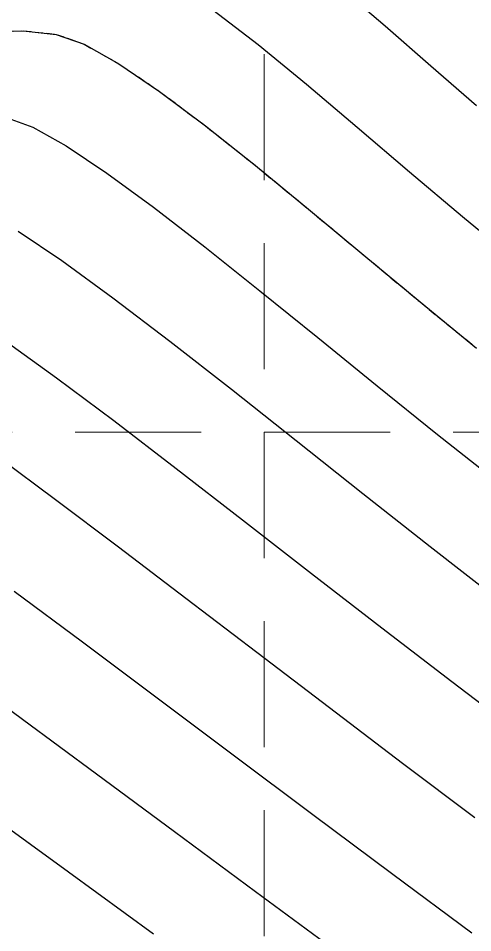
# Model space of a CAD drawing. Header units: inches. Extents: x 2547543 to 2548696, y 7125653 to 7126375.
# Drawn here: x 2548093.77 to 2548108.21, y 7125854.49 to 7125883.51 of the extents above; entities that cross this region are included whole.
import ezdxf

# ---------------------------------------------------------------- set-up
doc = ezdxf.new("R2010")
doc.units = ezdxf.units.IN
doc.header["$MEASUREMENT"] = 0
doc.linetypes.add('DASHED2', pattern=[0.375, 0.25, -0.125])
doc.linetypes.add('HIDDEN', pattern=[0.375, 0.25, -0.125])
for name, color, linetype in [('CONT-MJR', 6, 'Continuous'), ('CONT-MNR', 14, 'Continuous'), ('GRID', 254, 'HIDDEN'), ('V-100YR-LINE', 2, 'DASHED2')]:
    doc.layers.add(name, color=color, linetype=linetype)

msp = doc.modelspace()

# ---------------------------------------------------------------- linework, layer by layer
at = {"layer": 'CONT-MJR', "color": 35, "extrusion": (-0.5593877937617818, -0.8289060840591813, 0), "elevation": -7332055.151592648}
msp.add_lwpolyline([(-1873998.045167712, 565.0000000000009), (-1873996.370767985, 565.0000000000009)], dxfattribs=at)
at = {"layer": 'CONT-MJR', "color": 35}
for points, elevation in [([(2548095.161754707, 7125875.819174091), (2548096.781381679, 7125874.638299857)], 565), ([(2548098.58980759, 7125873.261126898), (2548100.544124532, 7125871.735591955)], 565), ([(2548102.601424592, 7125870.109631765), (2548104.718799861, 7125868.43118307)], 565), ([(2548104.718799861, 7125868.43118307), (2548106.853342428, 7125866.748182609)], 565), ([(2548092.823495625, 7125858.263854648), (2548095.367934962, 7125856.415788596)], 560), ([(2548095.367934962, 7125856.415788596), (2548098.069055076, 7125854.453627482)], 560)]:
    msp.add_lwpolyline(points, dxfattribs=dict(at, elevation=elevation))
at = {"layer": 'CONT-MJR', "color": 35, "extrusion": (-0.6058552155604787, -0.7955749227936775, 0), "elevation": -7212944.889955794}
msp.add_lwpolyline([(-2290046.414925561, 565), (-2290044.141819837, 565)], dxfattribs=at)
at = {"layer": 'CONT-MJR', "color": 35, "extrusion": (0.6200614167010178, 0.7845532738563563, 0), "elevation": 7170604.832525635}
msp.add_lwpolyline([(2419357.499592824, 565), (2419354.877336146, 565)], dxfattribs=at)
at = {"layer": 'CONT-MJR', "color": 35, "extrusion": (0.6138090925312052, 0.7894544938918383, 0), "elevation": 7189598.682549844}
msp.add_lwpolyline([(2362307.395912488, 565.0000000000009), (2362304.724698414, 565.0000000000009)], dxfattribs=at)
at = {"layer": 'CONT-MNR', "color": 35}
for points, elevation in [([(2548104.020860647, 7125884.479141808), (2548105.430639298, 7125883.26690891)], 569), ([(2548099.953110467, 7125883.781397367), (2548101.388371987, 7125882.680196321)], 568), ([(2548092.869465048, 7125883.083414674), (2548093.934286812, 7125883.116057402)], 567), ([(2548093.934286812, 7125883.116057402), (2548094.980508789, 7125883.000963058)], 567), ([(2548101.388371987, 7125882.680196321), (2548102.926586506, 7125881.423052918)], 568), ([(2548102.926586506, 7125881.423052918), (2548104.540419424, 7125880.059989189)], 568), ([(2548098.262183936, 7125881.18923748), (2548099.71881429, 7125880.095974385)], 567), ([(2548093.422627666, 7125880.352800052), (2548094.231536988, 7125880.058411222)], 566), ([(2548104.540419424, 7125880.059989189), (2548106.202536139, 7125878.641027164)], 568), ([(2548095.297406015, 7125879.458172371), (2548096.586089088, 7125878.595093076)], 566), ([(2548096.586089088, 7125878.595093076), (2548098.063440543, 7125877.512182919)], 566), ([(2548098.063440543, 7125877.512182919), (2548099.695314721, 7125876.252451481)], 566), ([(2548102.990253117, 7125877.45294519), (2548104.743084976, 7125875.995688704)], 567), ([(2548107.885602051, 7125877.21618887), (2548109.562282558, 7125875.835496343)], 568), ([(2548099.695314721, 7125876.252451481), (2548101.44756596, 7125874.858908343)], 566), ([(2548104.743084976, 7125875.995688704), (2548106.532674057, 7125874.509610705)], 567), ([(2548101.44756596, 7125874.858908343), (2548103.286048597, 7125873.374563085)], 566), ([(2548106.532674057, 7125874.509610705), (2548108.328032054, 7125873.040965999)], 567), ([(2548093.389787306, 7125873.254628096), (2548094.990322288, 7125872.100393288)], 564), ([(2548093.157115113, 7125869.568649994), (2548094.960457579, 7125868.235369396)], 563), ([(2548096.956139163, 7125866.734556375), (2548099.100067473, 7125865.10711778)], 563), ([(2548105.980408828, 7125859.874117118), (2548108.276400112, 7125858.149244787)], 563), ([(2548103.125001454, 7125858.237979913), (2548105.666288231, 7125856.34299201)], 562), ([(2548098.734467098, 7125857.699966989), (2548101.307036737, 7125855.798488405)], 561)]:
    msp.add_lwpolyline(points, dxfattribs=dict(at, elevation=elevation))
at = {"layer": 'CONT-MNR', "color": 35, "extrusion": (-0.6581300626771653, -0.7529042572602114, 0), "elevation": -7042092.63516969}
msp.add_lwpolyline([(-2771278.574404733, 569), (-2771276.65970933, 569)], dxfattribs=at)
at = {"layer": 'CONT-MNR', "color": 35, "extrusion": (-0.3345750607768139, -0.9423691042824947, 0), "elevation": -7567741.013808234}
msp.add_lwpolyline([(17103.24627310736, 567), (17104.18171770824, 567)], dxfattribs=at)
at = {"layer": 'CONT-MNR', "color": 35, "extrusion": (-0.4891822795375422, -0.87218157363387, 0), "elevation": -7461546.918612845}
msp.add_lwpolyline([(-1263453.278299896, 567.0000000000005), (-1263452.01225486, 567.0000000000005)], dxfattribs=at)
at = {"layer": 'CONT-MNR', "color": 35, "extrusion": (-0.5615224587704387, -0.8274614965642819, 0), "elevation": -7327206.714555918}
msp.add_lwpolyline([(-1892890.691006306, 567.0000000000009), (-1892889.124867082, 567.0000000000009)], dxfattribs=at)
at = {"layer": 'CONT-MNR', "color": 35, "extrusion": (-0.6559766440679148, -0.7547811884496037, 0), "elevation": -7049980.284603161}
msp.add_lwpolyline([(-2751149.031526207, 569), (-2751147.103956741, 569)], dxfattribs=at)
at = {"layer": 'CONT-MNR', "color": 35, "extrusion": (0.4906881327747453, 0.8713352720704207, 0), "elevation": 7459350.240043913}
msp.add_lwpolyline([(1276340.399741244, 566.0000000000009), (1276339.176481884, 566.0000000000009)], dxfattribs=at)
at = {"layer": 'CONT-MNR', "color": 35, "extrusion": (0.6222145421302363, 0.7828467688900941, 0), "elevation": 7163936.908475998}
msp.add_lwpolyline([(2439054.58950814, 567), (2439052.563118612, 567)], dxfattribs=at)
at = {"layer": 'CONT-MNR', "color": 35, "extrusion": (-0.634191895126934, -0.7731756851811288, 0), "elevation": -7125541.446564885}
msp.add_lwpolyline([(-2549044.630359797, 567), (-2549042.450924562, 567)], dxfattribs=at)
at = {"layer": 'CONT-MNR', "color": 35, "extrusion": (-0.6461286883339807, -0.7632284835564052, 0), "elevation": -7085078.067578499}
msp.add_lwpolyline([(-2659447.386651685, 568.0000000000009), (-2659445.181458942, 568.0000000000009)], dxfattribs=at)
at = {"layer": 'CONT-MNR', "color": 35, "extrusion": (0.6296146270299822, 0.7769076016038821, 0), "elevation": 7140468.292844131}
msp.add_lwpolyline([(2506913.294385431, 566.0000000000005), (2506910.860932122, 566.0000000000005)], dxfattribs=at)
at = {"layer": 'CONT-MNR', "color": 35, "extrusion": (-0.5991226346374039, -0.8006572729109104, 0), "elevation": -7232002.706921092}
msp.add_lwpolyline([(-2229120.480807403, 564), (-2229118.215245291, 564)], dxfattribs=at)
at = {"layer": 'CONT-MNR', "color": 35, "extrusion": (-0.6272085493142238, -0.7788513565932507, 0), "elevation": -7148188.302708576}
msp.add_lwpolyline([(-2484812.567336225, 566), (-2484810.116921991, 566)], dxfattribs=at)
at = {"layer": 'CONT-MNR', "color": 35, "extrusion": (-0.6073086876863482, -0.7944659576474536, 0), "elevation": -7208743.05023779}
msp.add_lwpolyline([(-2303227.041804753, 564), (-2303224.545138237, 564)], dxfattribs=at)
at = {"layer": 'CONT-MNR', "color": 35, "extrusion": (-0.6208610856688375, -0.783920603315229, 0), "elevation": -7168137.080308613}
msp.add_lwpolyline([(-2426661.930727542, 566), (-2426659.516831468, 566)], dxfattribs=at)
at = {"layer": 'CONT-MNR', "color": 35, "extrusion": (-0.6116914286425681, -0.7910964518471905, 0), "elevation": -7195900.049463873}
msp.add_lwpolyline([(-2343041.217692246, 564), (-2343038.551432908, 564)], dxfattribs=at)
at = {"layer": 'CONT-MNR', "color": 35, "extrusion": (0.6010379953103601, 0.7992204503097399, 0), "elevation": 7226641.506813657}
msp.add_lwpolyline([(2246427.957303309, 563.0000000000005), (2246425.460268125, 563.0000000000005)], dxfattribs=at)
at = {"layer": 'CONT-MNR', "color": 35, "extrusion": (-0.6132957370968772, -0.7898533654158839, 0), "elevation": -7191129.919955725}
msp.add_lwpolyline([(-2357638.150711964, 564.0000000000005), (-2357635.376533718, 564.0000000000005)], dxfattribs=at)
at = {"layer": 'CONT-MNR', "color": 35, "extrusion": (-0.6125574347985517, -0.7904260807140778, 0), "elevation": -7193329.741999954}
msp.add_lwpolyline([(-2350914.995746257, 564.0000000000005), (-2350912.175376618, 564.0000000000005)], dxfattribs=at)
at = {"layer": 'CONT-MNR', "color": 35, "extrusion": (0.5971508196573669, 0.8021289787699574, 0), "elevation": 7237459.290131105}
msp.add_lwpolyline([(2211316.56997565, 562), (2211313.871719349, 562)], dxfattribs=at)
at = {"layer": 'CONT-MNR', "color": 35, "extrusion": (-0.606117630678218, -0.7953750170712074, 0), "elevation": -7212182.870487125}
msp.add_lwpolyline([(-2292418.110043522, 563), (-2292415.283599902, 563)], dxfattribs=at)
at = {"layer": 'CONT-MNR', "color": 35, "extrusion": (-0.6095386416841114, -0.792756358721826, 0), "elevation": -7202242.783766695}
msp.add_lwpolyline([(-2323462.871912454, 564), (-2323460.067056506, 564)], dxfattribs=at)
at = {"layer": 'CONT-MNR', "color": 35, "extrusion": (-0.5994173339177491, -0.8004366681998881, 0), "elevation": -7231175.411125825}
msp.add_lwpolyline([(-2231776.912931213, 562), (-2231773.9949677, 562)], dxfattribs=at)
at = {"layer": 'CONT-MNR', "color": 35, "extrusion": (-0.6059086171867298, -0.7955342529513514, 0), "elevation": -7212784.976057005}
msp.add_lwpolyline([(-2290520.132851193, 563.0000000000005), (-2290517.231474446, 563.0000000000005)], dxfattribs=at)
at = {"layer": 'CONT-MNR', "color": 35, "extrusion": (-0.592893824516526, -0.8052806422919695, 0), "elevation": -7249067.282251022}
msp.add_lwpolyline([(-2172951.1054222, 561), (-2172948.436421606, 561)], dxfattribs=at)
at = {"layer": 'CONT-MNR', "color": 35, "extrusion": (-0.6039740699737076, -0.7970039666145927, 0), "elevation": -7218331.526244261}
msp.add_lwpolyline([(-2272984.332711908, 564), (-2272981.604977639, 564)], dxfattribs=at)
at = {"layer": 'CONT-MNR', "color": 35, "extrusion": (0.6001308065469598, 0.7999018783784019, 0), "elevation": 7229182.57095753}
msp.add_lwpolyline([(2238220.799395965, 562.0000000000009), (2238217.729561526, 562.0000000000009)], dxfattribs=at)
at = {"layer": 'CONT-MNR', "color": 35, "extrusion": (-0.604115083037776, -0.7968970864837324, 0), "elevation": -7217926.228319001}
msp.add_lwpolyline([(-2274264.114182794, 563), (-2274261.19772825, 563)], dxfattribs=at)
at = {"layer": 'CONT-MNR', "color": 35, "extrusion": (-0.5943909634977174, -0.8041762135951642, 0), "elevation": -7245012.127303675}
msp.add_lwpolyline([(-2186431.029136751, 561), (-2186428.118846195, 561)], dxfattribs=at)
at = {"layer": 'CONT-MNR', "color": 35, "extrusion": (-0.5995643674632528, -0.800326539150358, 0), "elevation": -7230765.300451167}
msp.add_lwpolyline([(-2233099.285511283, 562), (-2233096.13165661, 562)], dxfattribs=at)
at = {"layer": 'CONT-MNR', "color": 35, "extrusion": (-0.5948230747773905, -0.8038566474890726, 0), "elevation": -7243836.005251758}
msp.add_lwpolyline([(-2190321.568326653, 561.0000000000009), (-2190318.481360639, 561.0000000000009)], dxfattribs=at)
at = {"layer": 'CONT-MNR', "color": 35, "extrusion": (-0.5946784138837735, -0.8039636708587519, 0), "elevation": -7244233.059560521}
msp.add_lwpolyline([(-2189008.562409042, 562.0000000000009), (-2189005.444002116, 562.0000000000009)], dxfattribs=at)
at = {"layer": 'CONT-MNR', "color": 35, "extrusion": (-0.5931660802071064, -0.8050801210387303, 0), "elevation": -7248332.113017168}
msp.add_lwpolyline([(-2175390.243422364, 561), (-2175386.996961746, 561)], dxfattribs=at)
at = {"layer": 'GRID', "color": 252, "linetype": 'HIDDEN', "lineweight": 0, "ltscale": 16}
for p, q in [((2548101.583313594, 7126356.376313465), (2548101.583313594, 7125726.296813901)), ((2547561.583313602, 7125870.376313471), (2548677.583313586, 7125870.376313471))]:
    msp.add_line(p, q, dxfattribs=at)
at = {"layer": 'V-100YR-LINE', "color": 5}
for p, q in [((2548092.869465048, 7125883.083414674, 567), (2548093.934286812, 7125883.116057402, 567)), ((2548093.934286812, 7125883.116057402, 567), (2548094.980508789, 7125883.000963058, 567)), ((2548094.980508789, 7125883.000963058, 567), (2548095.862042879, 7125882.687986624, 567)), ((2548095.862042879, 7125882.687986624, 567), (2548096.96626403, 7125882.068659828, 567)), ((2548096.96626403, 7125882.068659828, 567), (2548098.262183936, 7125881.18923748, 567)), ((2548098.262183936, 7125881.18923748, 567), (2548099.71881429, 7125880.095974385, 567)), ((2548099.71881429, 7125880.095974385, 567), (2548101.305166786, 7125878.835125351, 567)), ((2548101.305166786, 7125878.835125351, 567), (2548102.990253117, 7125877.45294519, 567)), ((2548102.990253117, 7125877.45294519, 567), (2548104.743084976, 7125875.995688704, 567)), ((2548104.743084976, 7125875.995688704, 567), (2548106.532674057, 7125874.509610705, 567)), ((2548106.532674057, 7125874.509610705, 567), (2548108.328032054, 7125873.040965999, 567))]:
    msp.add_line(p, q, dxfattribs=at)

doc.saveas('drawing.dxf')
